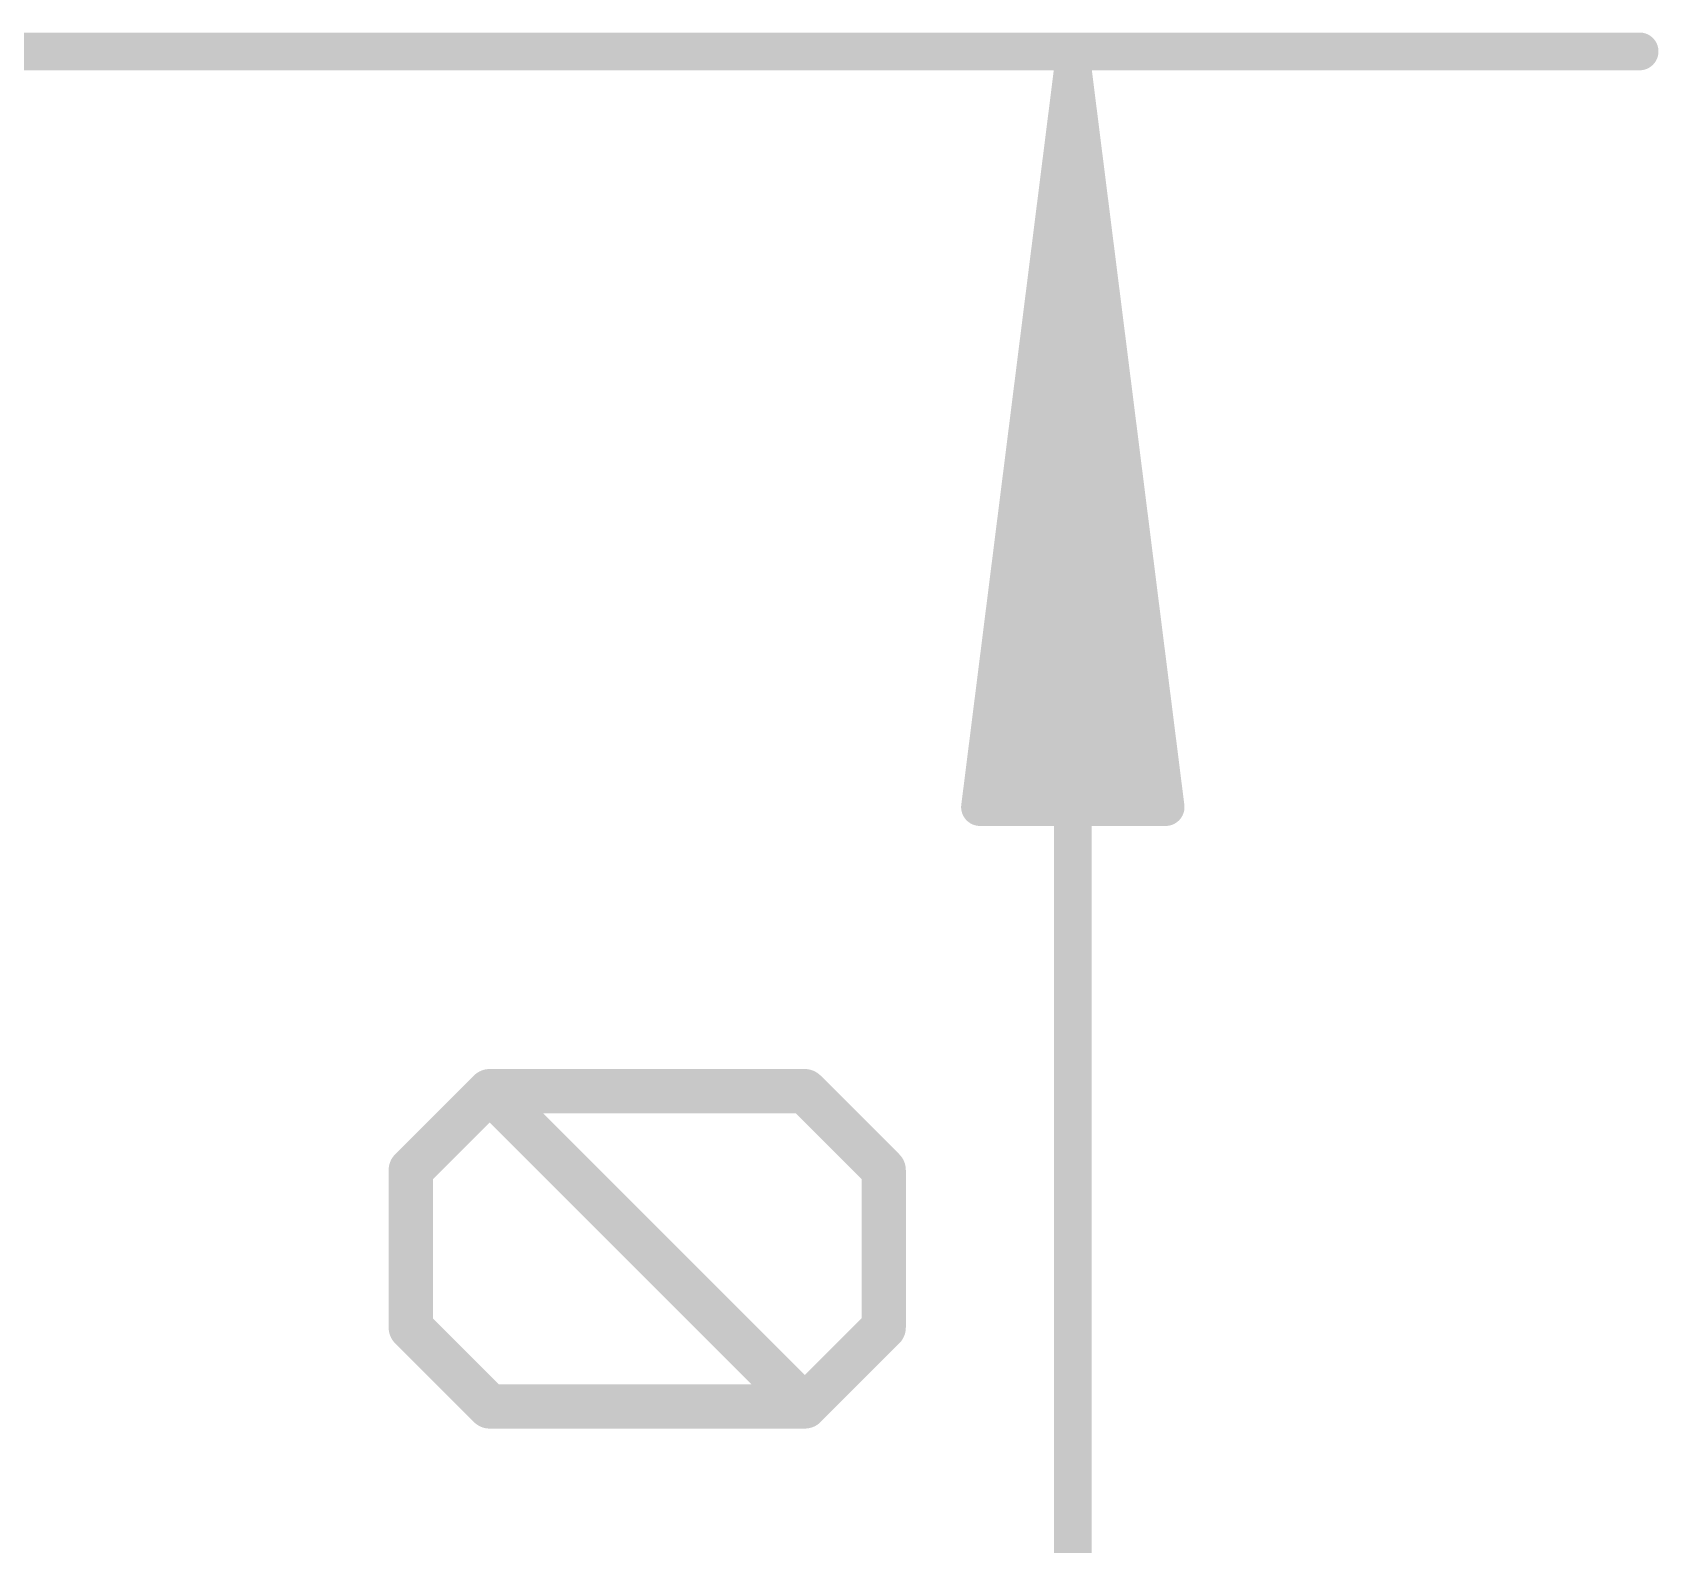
# Model space of a CAD drawing. Extents: x -25 to 82, y -13 to 16.
# Drawn here: x 19.28 to 24.88, y 7.56 to 12.76 of the extents above; entities that cross this region are included whole.
import ezdxf

# ---------------------------------------------------------------- set-up
doc = ezdxf.new("R2010")
doc.units = 0
doc.layers.add('47', color=253, linetype='CONTINUOUS')

msp = doc.modelspace()

# ---------------------------------------------------------------- linework, layer by layer
at = {"layer": '47'}
for points, const_width in [([(19.05, 12.7), (24.81, 12.7)], 0.13), ([(22.86, 12.635), (22.5408, 10.1)], 0.13), ([(22.86, 12.635), (22.6, 10.1)], 0.13), ([(22.86, 12.635), (22.73, 10.1)], 0.13), ([(22.86, 12.635), (22.86, 0.065)], 0.13), ([(23.1792, 10.1), (22.86, 12.635)], 0.13), ([(22.99, 10.1), (22.86, 12.635)], 0.13), ([(23.12, 10.1), (22.86, 12.635)], 0.13), ([(22.5408, 10.1), (23.1792, 10.1)], 0.13), ([(20.5823, 8.8512), (20.8535, 9.1224)], 0.1524), ([(20.8535, 9.1224), (21.9381, 9.1224)], 0.1524), ([(21.9381, 8.0377), (20.8535, 9.1224)], 0.1524), ([(21.9381, 9.1224), (22.2093, 8.8512)], 0.1524), ([(20.5823, 8.3089), (20.5823, 8.8512)], 0.1524), ([(22.2093, 8.8512), (22.2093, 8.3089)], 0.1524), ([(20.8535, 8.0377), (20.5823, 8.3089)], 0.1524), ([(22.2093, 8.3089), (21.9381, 8.0377)], 0.1524), ([(21.9381, 8.0377), (20.8535, 8.0377)], 0.1524)]:
    msp.add_lwpolyline(points, dxfattribs=dict(at, const_width=const_width))
for points, const_width in [([(24.81, 12.6675, 1), (24.81, 12.7325)], 0.065), ([(22.8925, 12.635, 1), (22.8275, 12.635)], 0.065), ([(22.8922, 12.6391, 1), (22.8278, 12.6309)], 0.065), ([(22.8925, 12.6333, 1), (22.8275, 12.6367)], 0.065), ([(22.8925, 12.6367, 1), (22.8275, 12.6333)], 0.065), ([(22.8923, 12.6383, 1), (22.8277, 12.6317)], 0.065), ([(22.8923, 12.6317, 1), (22.8277, 12.6383)], 0.065), ([(22.8922, 12.6309, 1), (22.8278, 12.6391)], 0.065), ([(22.5085, 10.1041, 1), (22.573, 10.0959)], 0.065), ([(22.5408, 10.1325, 1), (22.5408, 10.0675)], 0.065), ([(22.5677, 10.1033, 1), (22.6323, 10.0967)], 0.065), ([(22.6975, 10.1017, 1), (22.7625, 10.0983)], 0.065), ([(22.9575, 10.0983, 1), (23.0225, 10.1017)], 0.065), ([(23.0877, 10.0967, 1), (23.1523, 10.1033)], 0.065), ([(23.147, 10.0959, 1), (23.2115, 10.1041)], 0.065), ([(23.1792, 10.0675, 1), (23.1792, 10.1325)], 0.065), ([(20.8804, 9.1493, 1), (20.8265, 9.0954)], 0.0762), ([(20.8535, 9.1605, 1), (20.8535, 9.0843)], 0.0762), ([(20.8804, 9.0954, 1), (20.8265, 9.1493)], 0.0762), ([(21.9651, 9.1493, 1), (21.9112, 9.0954)], 0.0762), ([(21.9381, 9.0843, 1), (21.9381, 9.1605)], 0.0762), ([(20.6204, 8.8512, 1), (20.5442, 8.8512)], 0.0762), ([(20.5554, 8.8781, 1), (20.6093, 8.8243)], 0.0762), ([(22.2474, 8.8512, 1), (22.1712, 8.8512)], 0.0762), ([(22.1824, 8.8243, 1), (22.2362, 8.8781)], 0.0762), ([(20.6093, 8.3358, 1), (20.5554, 8.2819)], 0.0762), ([(20.5442, 8.3089, 1), (20.6204, 8.3089)], 0.0762), ([(22.1712, 8.3089, 1), (22.2474, 8.3089)], 0.0762), ([(22.2362, 8.2819, 1), (22.1824, 8.3358)], 0.0762), ([(20.8535, 8.0758, 1), (20.8535, 7.9996)], 0.0762), ([(21.9381, 7.9996, 1), (21.9381, 8.0758)], 0.0762), ([(20.8265, 8.0108, 1), (20.8804, 8.0646)], 0.0762), ([(21.9112, 8.0646, 1), (21.9651, 8.0108)], 0.0762), ([(21.9112, 8.0108, 1), (21.9651, 8.0646)], 0.0762)]:
    msp.add_lwpolyline(points, format="xyb", dxfattribs=dict(at, const_width=const_width))

doc.saveas('drawing.dxf')
